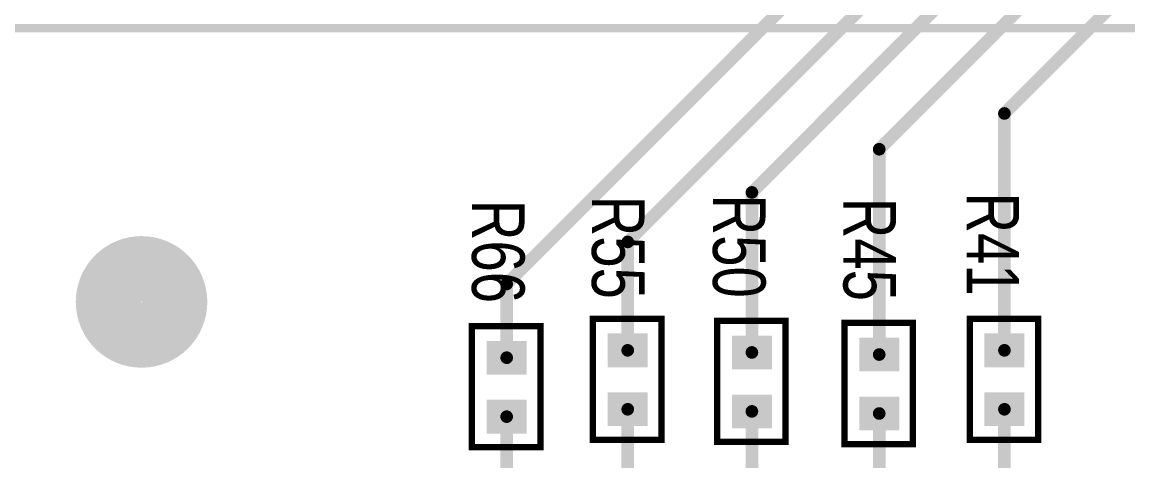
# Model space of a CAD drawing. Extents: x 0 to 8.76, y 0.02 to 4.83.
# Drawn here: x 4.037 to 5.087, y 1.587 to 2.004 of the extents above; entities that cross this region are included whole.
import ezdxf

# ---------------------------------------------------------------- set-up
doc = ezdxf.new("R2010")
doc.units = 0

msp = doc.modelspace()

# ---------------------------------------------------------------- linework, layer by layer
at = {"layer": 'DRL', "const_width": 0.063}
msp.add_lwpolyline([(4.119, 1.738, 1), (4.181, 1.738, 1)], format="xyb", close=True, dxfattribs=at)
at = {"layer": 'GND', "const_width": 0.063}
msp.add_lwpolyline([(4.119, 1.738, 1), (4.181, 1.738, 1)], format="xyb", close=True, dxfattribs=at)
at = {"layer": 'I10', "const_width": 0.063}
msp.add_lwpolyline([(4.119, 1.738, 1), (4.181, 1.738, 1)], format="xyb", close=True, dxfattribs=at)
at = {"layer": 'I11', "const_width": 0.063}
msp.add_lwpolyline([(4.119, 1.738, 1), (4.181, 1.738, 1)], format="xyb", close=True, dxfattribs=at)
at = {"layer": 'I12', "const_width": 0.063}
msp.add_lwpolyline([(4.119, 1.738, 1), (4.181, 1.738, 1)], format="xyb", close=True, dxfattribs=at)
at = {"layer": 'IN3', "const_width": 0.063}
msp.add_lwpolyline([(4.119, 1.738, 1), (4.181, 1.738, 1)], format="xyb", close=True, dxfattribs=at)
at = {"layer": 'IN4', "const_width": 0.063}
msp.add_lwpolyline([(4.119, 1.738, 1), (4.181, 1.738, 1)], format="xyb", close=True, dxfattribs=at)
at = {"layer": 'IN5', "const_width": 0.063}
msp.add_lwpolyline([(4.119, 1.738, 1), (4.181, 1.738, 1)], format="xyb", close=True, dxfattribs=at)
at = {"layer": 'IN6', "const_width": 0.063}
msp.add_lwpolyline([(4.119, 1.738, 1), (4.181, 1.738, 1)], format="xyb", close=True, dxfattribs=at)
at = {"layer": 'IN7', "const_width": 0.063}
msp.add_lwpolyline([(4.119, 1.738, 1), (4.181, 1.738, 1)], format="xyb", close=True, dxfattribs=at)
at = {"layer": 'IN8', "const_width": 0.063}
msp.add_lwpolyline([(4.119, 1.738, 1), (4.181, 1.738, 1)], format="xyb", close=True, dxfattribs=at)
at = {"layer": 'IN9', "const_width": 0.063}
msp.add_lwpolyline([(4.119, 1.738, 1), (4.181, 1.738, 1)], format="xyb", close=True, dxfattribs=at)
at = {"layer": 'PWR', "const_width": 0.063}
msp.add_lwpolyline([(4.119, 1.738, 1), (4.181, 1.738, 1)], format="xyb", close=True, dxfattribs=at)
at = {"layer": 'SMT', "const_width": 0.063}
msp.add_lwpolyline([(4.119, 1.738, 1), (4.181, 1.738, 1)], format="xyb", close=True, dxfattribs=at)
at = {"layer": 'SMT'}
for points in [[(4.593, 1.676), (4.631, 1.676), (4.593, 1.708), (4.631, 1.708)], [(4.711, 1.674), (4.749, 1.674), (4.711, 1.706), (4.749, 1.706)], [(4.832, 1.672), (4.87, 1.672), (4.832, 1.704), (4.87, 1.704)], [(4.951, 1.676), (4.989, 1.676), (4.951, 1.708), (4.989, 1.708)], [(4.478, 1.669), (4.516, 1.669), (4.478, 1.701), (4.516, 1.701)], [(4.593, 1.62), (4.631, 1.62), (4.593, 1.652), (4.631, 1.652)], [(4.711, 1.618), (4.749, 1.618), (4.711, 1.65), (4.749, 1.65)], [(4.951, 1.62), (4.989, 1.62), (4.951, 1.652), (4.989, 1.652)], [(4.478, 1.613), (4.516, 1.613), (4.478, 1.645), (4.516, 1.645)], [(4.832, 1.616), (4.87, 1.616), (4.832, 1.648), (4.87, 1.648)]]:
    msp.add_solid(points, dxfattribs=at)
at = {"layer": 'SPT'}
for points in [[(4.593, 1.676), (4.631, 1.676), (4.593, 1.708), (4.631, 1.708)], [(4.711, 1.674), (4.749, 1.674), (4.711, 1.706), (4.749, 1.706)], [(4.832, 1.672), (4.87, 1.672), (4.832, 1.704), (4.87, 1.704)], [(4.951, 1.676), (4.989, 1.676), (4.951, 1.708), (4.989, 1.708)], [(4.478, 1.669), (4.516, 1.669), (4.478, 1.701), (4.516, 1.701)], [(4.593, 1.62), (4.631, 1.62), (4.593, 1.652), (4.631, 1.652)], [(4.711, 1.618), (4.749, 1.618), (4.711, 1.65), (4.749, 1.65)], [(4.951, 1.62), (4.989, 1.62), (4.951, 1.652), (4.989, 1.652)], [(4.478, 1.613), (4.516, 1.613), (4.478, 1.645), (4.516, 1.645)], [(4.832, 1.616), (4.87, 1.616), (4.832, 1.648), (4.87, 1.648)]]:
    msp.add_solid(points, dxfattribs=at)
at = {"layer": 'SST'}
for points, const_width in [([(5.67, 0.178), (3.89, 0.178), (3.89, 1.998), (5.67, 1.998), (5.67, 0.178)], 0.008), ([(4.579, 1.722), (4.644, 1.722), (4.644, 1.722), (4.644, 1.607), (4.579, 1.607), (4.579, 1.722)], 0.006), ([(4.937, 1.722), (5.002, 1.722), (5.002, 1.722), (5.002, 1.607), (4.937, 1.607), (4.937, 1.722)], 0.006), ([(4.464, 1.715), (4.529, 1.715), (4.529, 1.715), (4.529, 1.6), (4.464, 1.6), (4.464, 1.715)], 0.006), ([(4.697, 1.72), (4.762, 1.72), (4.762, 1.72), (4.762, 1.605), (4.697, 1.605), (4.697, 1.72)], 0.006), ([(4.818, 1.718), (4.883, 1.718), (4.883, 1.718), (4.883, 1.603), (4.818, 1.603), (4.818, 1.718)], 0.006)]:
    msp.add_lwpolyline(points, close=True, dxfattribs=dict(at, const_width=const_width))
at = {"layer": 'SST', "const_width": 0.003}
for points in [[(4.5775, 1.722, 1), (4.5805, 1.722, 1)], [(4.5775, 1.722, 1), (4.5805, 1.722, 1)], [(4.6425, 1.722, 1), (4.6455, 1.722, 1)], [(4.6425, 1.722, 1), (4.6455, 1.722, 1)], [(4.9355, 1.722, 1), (4.9385, 1.722, 1)], [(4.9355, 1.722, 1), (4.9385, 1.722, 1)], [(5.0005, 1.722, 1), (5.0035, 1.722, 1)], [(5.0005, 1.722, 1), (5.0035, 1.722, 1)], [(4.4625, 1.715, 1), (4.4655, 1.715, 1)], [(4.4625, 1.715, 1), (4.4655, 1.715, 1)], [(4.5275, 1.715, 1), (4.5305, 1.715, 1)], [(4.5275, 1.715, 1), (4.5305, 1.715, 1)], [(4.6955, 1.72, 1), (4.6985, 1.72, 1)], [(4.6955, 1.72, 1), (4.6985, 1.72, 1)], [(4.7605, 1.72, 1), (4.7635, 1.72, 1)], [(4.7605, 1.72, 1), (4.7635, 1.72, 1)], [(4.8165, 1.718, 1), (4.8195, 1.718, 1)], [(4.8165, 1.718, 1), (4.8195, 1.718, 1)], [(4.8815, 1.718, 1), (4.8845, 1.718, 1)], [(4.8815, 1.718, 1), (4.8845, 1.718, 1)], [(4.5775, 1.607, 1), (4.5805, 1.607, 1)], [(4.6425, 1.607, 1), (4.6455, 1.607, 1)], [(4.6955, 1.605, 1), (4.6985, 1.605, 1)], [(4.7605, 1.605, 1), (4.7635, 1.605, 1)], [(4.9355, 1.607, 1), (4.9385, 1.607, 1)], [(5.0005, 1.607, 1), (5.0035, 1.607, 1)], [(4.4625, 1.6, 1), (4.4655, 1.6, 1)], [(4.5275, 1.6, 1), (4.5305, 1.6, 1)], [(4.8165, 1.603, 1), (4.8195, 1.603, 1)], [(4.8815, 1.603, 1), (4.8845, 1.603, 1)]]:
    msp.add_lwpolyline(points, format="xyb", close=True, dxfattribs=at)
at = {"layer": 'TOP', "const_width": 0.012}
for points in [[(4.497, 1.755), (5.021, 2.279)], [(4.612, 1.795), (5.036, 2.219)], [(4.73, 1.842), (5.049, 2.161)], [(4.851, 1.883), (5.063, 2.095)], [(4.97, 1.917), (5.097, 2.044)], [(4.97, 1.692), (4.97, 1.917)], [(4.851, 1.688), (4.851, 1.883)], [(4.73, 1.69), (4.73, 1.842)], [(4.612, 1.692), (4.612, 1.795)], [(4.497, 1.685), (4.497, 1.755)], [(4.612, 1.536), (4.612, 1.636)], [(4.73, 1.534), (4.73, 1.634)], [(4.97, 1.531), (4.97, 1.636)], [(4.497, 1.531), (4.497, 1.629)], [(4.851, 1.533), (4.851, 1.632)]]:
    msp.add_lwpolyline(points, dxfattribs=at)
at = {"layer": 'TOP'}
for points, const_width in [([(4.967, 1.917, 1), (4.973, 1.917, 1)], 0.006), ([(4.967, 1.917, 1), (4.973, 1.917, 1)], 0.006), ([(4.848, 1.883, 1), (4.854, 1.883, 1)], 0.006), ([(4.848, 1.883, 1), (4.854, 1.883, 1)], 0.006), ([(4.727, 1.842, 1), (4.733, 1.842, 1)], 0.006), ([(4.727, 1.842, 1), (4.733, 1.842, 1)], 0.006), ([(4.119, 1.738, 1), (4.181, 1.738, 1)], 0.063), ([(4.609, 1.795, 1), (4.615, 1.795, 1)], 0.006), ([(4.609, 1.795, 1), (4.615, 1.795, 1)], 0.006), ([(4.494, 1.755, 1), (4.5, 1.755, 1)], 0.006), ([(4.494, 1.755, 1), (4.5, 1.755, 1)], 0.006), ([(4.609, 1.692, 1), (4.615, 1.692, 1)], 0.006), ([(4.727, 1.69, 1), (4.733, 1.69, 1)], 0.006), ([(4.848, 1.688, 1), (4.854, 1.688, 1)], 0.006), ([(4.967, 1.692, 1), (4.973, 1.692, 1)], 0.006), ([(4.494, 1.685, 1), (4.5, 1.685, 1)], 0.006), ([(4.609, 1.636, 1), (4.615, 1.636, 1)], 0.006), ([(4.727, 1.634, 1), (4.733, 1.634, 1)], 0.006), ([(4.967, 1.636, 1), (4.973, 1.636, 1)], 0.006), ([(4.494, 1.629, 1), (4.5, 1.629, 1)], 0.006), ([(4.848, 1.632, 1), (4.854, 1.632, 1)], 0.006)]:
    msp.add_lwpolyline(points, format="xyb", close=True, dxfattribs=dict(at, const_width=const_width))
for points in [[(4.593, 1.676), (4.631, 1.676), (4.593, 1.708), (4.631, 1.708)], [(4.711, 1.674), (4.749, 1.674), (4.711, 1.706), (4.749, 1.706)], [(4.832, 1.672), (4.87, 1.672), (4.832, 1.704), (4.87, 1.704)], [(4.951, 1.676), (4.989, 1.676), (4.951, 1.708), (4.989, 1.708)], [(4.478, 1.669), (4.516, 1.669), (4.478, 1.701), (4.516, 1.701)], [(4.593, 1.62), (4.631, 1.62), (4.593, 1.652), (4.631, 1.652)], [(4.711, 1.618), (4.749, 1.618), (4.711, 1.65), (4.749, 1.65)], [(4.951, 1.62), (4.989, 1.62), (4.951, 1.652), (4.989, 1.652)], [(4.478, 1.613), (4.516, 1.613), (4.478, 1.645), (4.516, 1.645)], [(4.832, 1.616), (4.87, 1.616), (4.832, 1.648), (4.87, 1.648)]]:
    msp.add_solid(points, dxfattribs=at)

# ---------------------------------------------------------------- texts
at = {"layer": 'SST', "width": 0.8}
for s, p in [('R66', (4.464, 1.835)), ('R55', (4.578, 1.839)), ('R50', (4.693, 1.84)), ('R45', (4.817, 1.837)), ('R41', (4.934, 1.842))]:
    msp.add_text(s, height=0.05, rotation=270, dxfattribs=at).set_placement(p)

doc.saveas('drawing.dxf')
